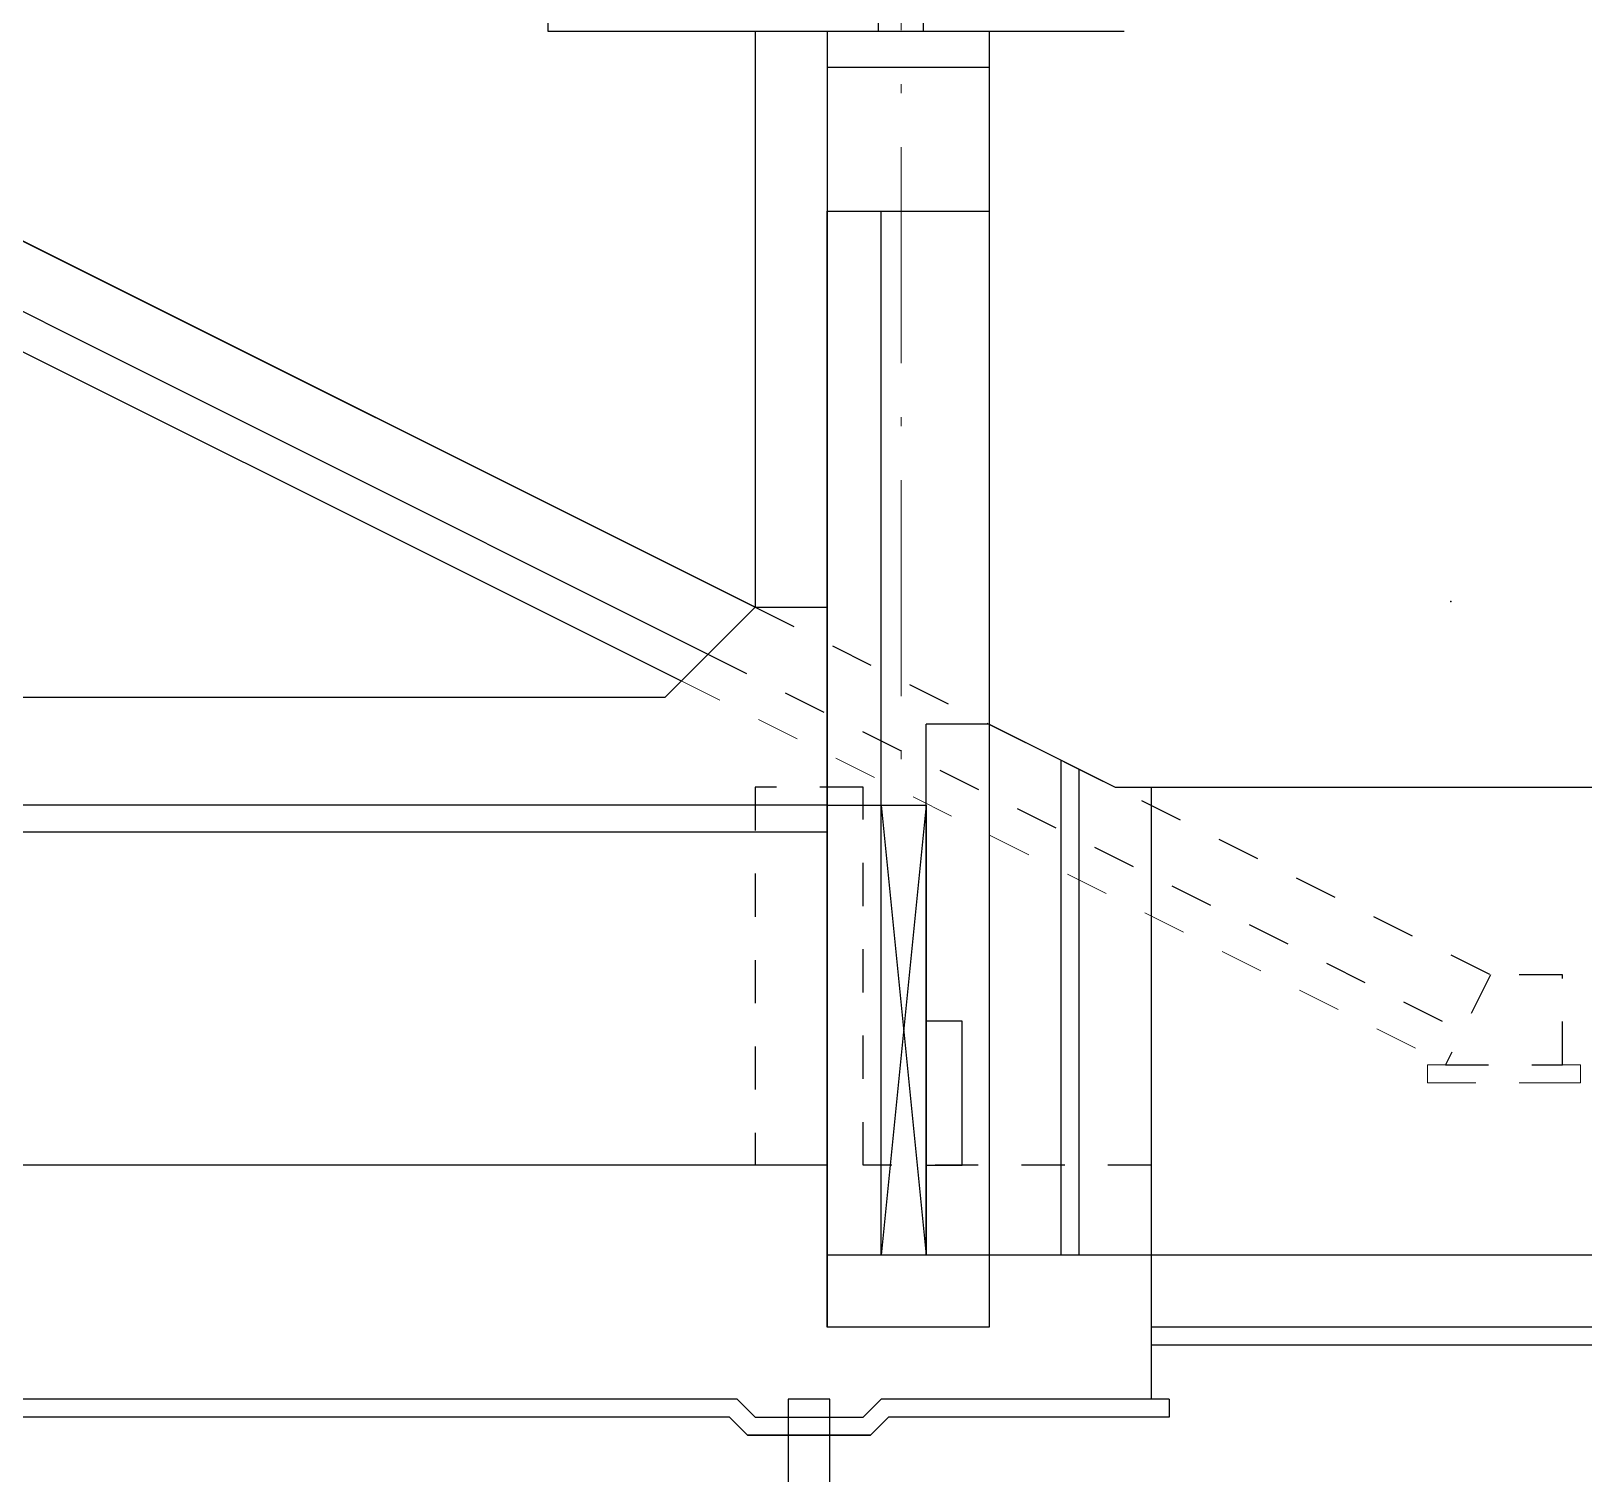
# Model space of a CAD drawing. Header units: millimetres. Extents: x -2078669 to -1085629, y -5987148 to 310365.
# Drawn here: x -1641956 to -1620394, y -5546936 to -5526900 of the extents above; entities that cross this region are included whole.
import ezdxf

# ---------------------------------------------------------------- set-up
doc = ezdxf.new("R2010")
doc.units = ezdxf.units.MM
doc.header["$LTSCALE"] = 500
doc.header["$PDSIZE"] = 300
doc.linetypes.add('SXF_跳び破線', pattern=[12, 6, -6])
doc.linetypes.add('一点短鎖線', pattern=[9.25, 6, -1.5, 0.25, -1.5])
for name, color, linetype, lineweight in [('D-BYP-STR1', 2, 'Continuous', 13), ('D-BYP-STR2', 6, 'Continuous', 25), ('D-BYP-STR3', 3, 'Continuous', 25), ('D-BYP-STR7', 2, 'Continuous', 13)]:
    doc.layers.add(name, color=color, linetype=linetype, lineweight=lineweight)

msp = doc.modelspace()

# ---------------------------------------------------------------- linework, layer by layer
at = {"color": 1, "linetype": 'Continuous'}
msp.add_point((-1622243.9, -5534822.6, 708000), dxfattribs=at)
at = {"layer": 'D-BYP-STR1', "linetype": '一点短鎖線'}
msp.add_line((-1629875, -5523887.2, 708000), (-1629875, -5537649.6, 708000), dxfattribs=at)
at = {"layer": 'D-BYP-STR1', "lineweight": 25}
for p, q in [((-1630153.4, -5537649.6, 708000), (-1629528.4, -5543899.6, 708000)), ((-1629528.4, -5537649.6, 708000), (-1630153.4, -5543899.6, 708000)), ((-1629028.4, -5540649.6, 708000), (-1629528.4, -5540649.6, 708000)), ((-1629028.4, -5542649.6, 708000), (-1629028.4, -5540649.6, 708000)), ((-1629528.4, -5542649.6, 708000), (-1629028.4, -5542649.6, 708000))]:
    msp.add_line(p, q, dxfattribs=at)
at = {"layer": 'D-BYP-STR1', "lineweight": 25, "elevation": 708000}
msp.add_lwpolyline([(-1630153.4, -5543899.6), (-1630153.4, -5537649.6), (-1629528.4, -5537649.6), (-1629528.4, -5543899.6)], close=True, dxfattribs=at)
at = {"layer": 'D-BYP-STR2'}
for p, q in [((-1630187.5, -5526899.6, 708000), (-1630187.5, -5525149.6, 708000)), ((-1629562.5, -5526899.6, 708000), (-1629562.5, -5525149.6, 708000)), ((-1634778.4, -5526899.6, 708000), (-1626778.4, -5526899.6, 708000)), ((-1631903.4, -5526899.6, 708000), (-1631903.4, -5534899.6, 708000)), ((-1630903.4, -5526899.6, 708000), (-1630903.4, -5544899.6, 708000)), ((-1628653.4, -5526899.6, 708000), (-1628653.4, -5544899.6, 708000)), ((-1630903.3, -5527399.6, 708000), (-1628653.3, -5527399.6, 708000)), ((-1630903.4, -5529399.6, 708000), (-1628653.4, -5529399.6, 708000)), ((-1630153.4, -5543899.6, 708000), (-1630153.4, -5529399.6, 708000)), ((-1631903.4, -5534899.6, 708000), (-1633153.4, -5536149.6, 708000)), ((-1631903.4, -5534899.6, 708000), (-1630903.4, -5534899.6, 708000)), ((-1643654.2, -5536149.6, 708000), (-1633153.4, -5536149.6, 708000)), ((-1628653.4, -5536149.6, 708000), (-1628653.4, -5544899.6, 708000)), ((-1628653.4, -5536524.6, 708000), (-1629528.4, -5536524.6, 708000)), ((-1629528.4, -5543899.6, 708000), (-1629528.4, -5536524.6, 708000)), ((-1628653.4, -5536524.6, 708000), (-1626903.4, -5537399.6, 708000)), ((-1627653.4, -5543899.6, 708000), (-1627653.4, -5537024.6, 708000)), ((-1627403.4, -5543899.6, 708000), (-1627403.4, -5537149.6, 708000)), ((-1626903.4, -5537399.6, 708000), (-1626403.4, -5537399.6, 708000)), ((-1626403.4, -5537399.6, 708000), (-1626403.4, -5545899.6, 708000)), ((-1626403.4, -5537399.6, 708000), (-1611903.4, -5537399.6, 708000)), ((-1630903.4, -5537649.6, 708000), (-1642404.2, -5537649.6, 708000)), ((-1630903.4, -5537649.6, 708000), (-1630153.4, -5537649.6, 708000)), ((-1630903.4, -5538024.6, 708000), (-1642404.2, -5538024.6, 708000)), ((-1630903.4, -5542649.6, 708000), (-1642404.2, -5542649.6, 708000)), ((-1628653.4, -5543899.6, 708000), (-1630903.4, -5543899.6, 708000)), ((-1626403.4, -5543899.6, 708000), (-1628653.4, -5543899.6, 708000)), ((-1611903.4, -5543899.6, 708000), (-1626403.4, -5543899.6, 708000)), ((-1628653.4, -5544899.6, 708000), (-1630903.4, -5544899.6, 708000)), ((-1613653.4, -5544899.6, 708000), (-1626403.4, -5544899.6, 708000)), ((-1613757, -5545149.6, 708000), (-1626403.4, -5545149.6, 708000)), ((-1620653.4, -5545149.6, 708000), (-1624154.4, -5545149.6, 708000)), ((-1632153.4, -5545899.6, 708000), (-1643654.2, -5545899.6, 708000)), ((-1632153.4, -5545899.6, 708000), (-1631903.4, -5546149.6, 708000)), ((-1630403.4, -5546149.6, 708000), (-1630153.4, -5545899.6, 708000)), ((-1626403.4, -5545899.6, 708000), (-1630153.4, -5545899.6, 708000)), ((-1626153.4, -5545899.6, 708000), (-1626403.4, -5545899.6, 708000)), ((-1626153.4, -5545899.6, 708000), (-1626153.4, -5546149.6, 708000)), ((-1632257, -5546149.6, 708000), (-1643904.2, -5546149.6, 708000)), ((-1632258, -5546149.6, 708000), (-1643655.1, -5546149.6, 708000)), ((-1632257, -5546149.6, 708000), (-1632007, -5546399.6, 708000)), ((-1631903.4, -5546149.6, 708000), (-1630403.4, -5546149.6, 708000)), ((-1630299.9, -5546399.6, 708000), (-1630049.9, -5546149.6, 708000)), ((-1626404.4, -5546149.6, 708000), (-1630050.9, -5546149.6, 708000)), ((-1626153.4, -5546149.6, 708000), (-1630049.9, -5546149.6, 708000)), ((-1632007, -5546399.6, 708000), (-1630299.9, -5546399.6, 708000))]:
    msp.add_line(p, q, dxfattribs=at)
at = {"layer": 'D-BYP-STR2', "elevation": 708000}
for points in [[(-1631903.4, -5534899.6), (-1644458.1, -5528622.3), (-1650214.4, -5524602.1), (-1651464.4, -5524577.1)], [(-1633778.4, -5525149.6), (-1633778.4, -5525899.6), (-1634778.4, -5525899.6), (-1634778.4, -5526899.6)], [(-1630050.9, -5546149.6), (-1630300.9, -5546399.6), (-1632008, -5546399.6), (-1632258, -5546149.6)]]:
    msp.add_lwpolyline(points, dxfattribs=at)
for points in [[(-1630903.4, -5529399.6), (-1628653.4, -5529399.6), (-1628653.4, -5544899.6), (-1630903.4, -5544899.6)], [(-1630866.9, -5545899.6), (-1631441.9, -5545899.6), (-1631441.9, -5550899.6), (-1630866.9, -5550899.6)]]:
    msp.add_lwpolyline(points, close=True, dxfattribs=at)
at = {"layer": 'D-BYP-STR2', "linetype": 'SXF_跳び破線', "ltscale": 0.2, "elevation": 708000}
msp.add_lwpolyline([(-1626403.4, -5542649.6), (-1630403.4, -5542649.6), (-1630403.4, -5537399.6), (-1631903.4, -5537399.6), (-1631903.4, -5542649.6)], dxfattribs=at)
at = {"layer": 'D-BYP-STR3', "ltscale": 1500}
msp.add_line((-1644458.1, -5528622.3, 708000), (-1631903.4, -5534899.6, 708000), dxfattribs=at)
at = {"layer": 'D-BYP-STR3', "linetype": 'SXF_跳び破線', "ltscale": 0.2}
for p, q in [((-1631903.4, -5534899.6, 708000), (-1621692.8, -5540005, 708000)), ((-1632557.3, -5535551, 708000), (-1622084.1, -5540787.6, 708000))]:
    msp.add_line(p, q, dxfattribs=at)
at = {"layer": 'D-BYP-STR3', "ltscale": 0.2, "elevation": 708000}
msp.add_lwpolyline([(-1644458.1, -5528622.3), (-1644849.4, -5529404.9), (-1632557.3, -5535551)], dxfattribs=at)
at = {"layer": 'D-BYP-STR3', "linetype": 'SXF_跳び破線', "ltscale": 0.2, "elevation": 708000}
msp.add_lwpolyline([(-1620692.8, -5541255), (-1620692.8, -5540005), (-1621692.8, -5540005), (-1622317.8, -5541255)], close=True, dxfattribs=at)
at = {"layer": 'D-BYP-STR7', "linetype": 'SXF_跳び破線', "ltscale": 0.2}
msp.add_line((-1632930, -5535923.7, 708000), (-1622307.7, -5541234.8, 708000), dxfattribs=at)
at = {"layer": 'D-BYP-STR7', "linetype": 'Continuous', "lineweight": 25, "elevation": 708000}
msp.add_lwpolyline([(-1644849.4, -5529404.9), (-1645073, -5529852.1), (-1632930, -5535923.7)], dxfattribs=at)
at = {"layer": 'D-BYP-STR7', "linetype": 'SXF_跳び破線', "ltscale": 0.2, "elevation": 708000}
msp.add_lwpolyline([(-1620692.8, -5541255), (-1620442.8, -5541255), (-1620442.8, -5541505), (-1620692.8, -5541505), (-1622317.8, -5541505), (-1622567.8, -5541505), (-1622567.8, -5541255), (-1622317.8, -5541255)], dxfattribs=at)

doc.saveas('drawing.dxf')
